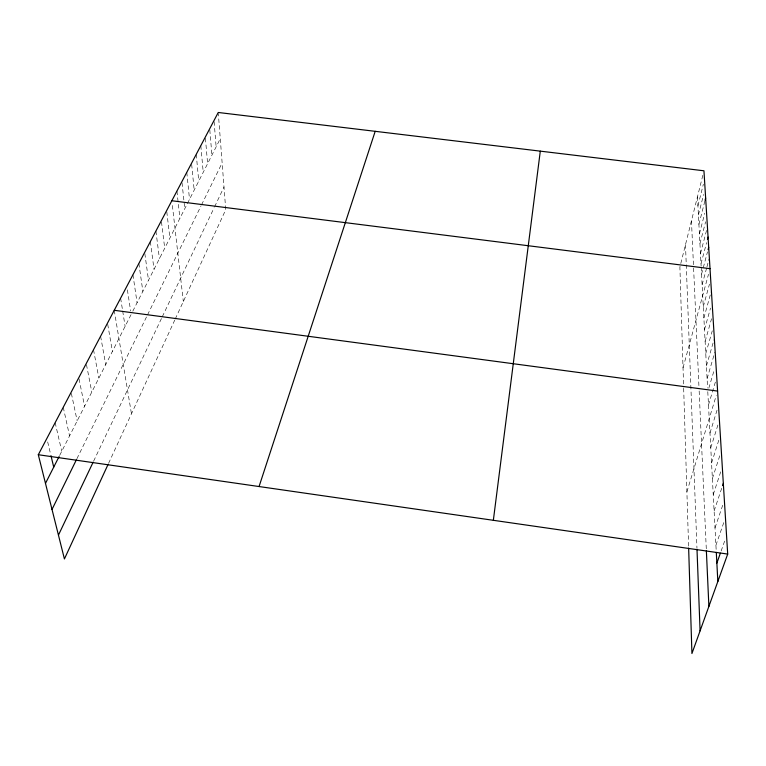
<?xml version="1.0" encoding="UTF-8"?>
<svg xmlns="http://www.w3.org/2000/svg" width="766" height="766" viewBox="0 0 766 766"><rect width="100%" height="100%" fill="white"/><g stroke="black" fill="none" stroke-linecap="round" stroke-linejoin="round"><path stroke-width="0.57" stroke-dasharray="3.83 2.87" d="M702.824 175.309L679.892 267.075L683.626 387.098M697.931 205.786L703.36 184.223M698.42 214.959L703.619 194.459M698.918 224.323L705.055 200.319M699.425 233.879L704.749 213.226M699.933 243.636L705.63 221.747M700.469 253.584L707.133 228.163M701.005 263.753L706.587 242.64M701.551 274.142L707.506 251.842M702.116 284.751L706.635 267.976M706.941 266.855L709.048 259.023M683.033 367.843L708.493 274.276M703.274 306.668L709.46 284.167M703.877 317.995L711.087 292.047M704.49 329.581L710.522 308.085M705.122 341.425L711.557 318.742M705.764 353.547L712.284 330.807M706.415 365.957L714.017 339.74M707.095 378.653L714.802 352.389M708.799 388.218L714.238 369.921M708.483 404.965L715.377 382.052M686.891 491.839L716.258 395.486M709.977 433.029L717.129 409.867M710.752 447.813L718.02 424.632M711.557 462.98L718.939 439.799M712.39 478.559L719.887 455.368M713.232 494.558L720.854 471.368M714.103 510.989L721.85 487.818M715.004 527.879L722.874 504.727M715.923 545.248L723.927 522.125M721.132 551.013L725.009 540.03M108.561 463.373L174.763 320.064M175.242 319.02L225.74 209.702L218.348 113.674M93.624 461.151L161.779 317.842M162.287 316.77L214.145 207.72M214.604 206.763L223.998 187.019M76.906 458.738L146.517 316.933M147.522 314.893L201.065 205.805M201.554 204.819L222.14 162.89M59.614 455.502L131.178 314.386M132.786 311.207L220.273 138.694M47.674 441.905L50.7 454.506M55.162 422.66L61.749 451.279M63.252 407.273L69.562 435.873M71.362 393.446L77.174 420.869M79.022 378.873L84.586 406.258M86.472 364.683L91.805 392.01M93.519 349.717L98.852 378.136M100.605 336.245L105.708 364.597M107.709 324.286L112.411 351.393M114.239 310.297L131.465 413.784M120.616 298.166L122.503 309.895M122.684 311.063L125.126 326.306M127.386 289.835L130.632 310.881M132.93 274.755L137.085 302.733M138.876 263.456L142.859 291.348M144.841 253.565L148.508 280.212M150.356 241.606L154.033 269.316M155.91 231.054L159.433 258.669M161.482 221.872L164.719 248.241M166.787 211.77L169.889 238.044M172.388 205.499L183.323 301.526M176.927 191.069L179.914 218.281M182.03 182.787L184.769 208.706M186.789 172.331L189.528 199.332M191.672 164.422L194.181 190.14M196.24 154.359L198.748 181.14M200.816 145.645L203.229 172.312M205.412 138.263L207.615 163.656M209.807 129.885L211.914 155.172M214.116 121.67L216.136 146.852M697.453 196.795L701.129 266.061M701.187 267.219L707.592 388.103M707.784 391.656L716.172 550.007M691.468 220.771L693.546 266.922M693.594 268.014L699.052 388.735M699.157 391.005L706.319 549.615M685.493 244.651L696.955 548.035M683.665 388.247L688.605 546.895"/><path stroke-width="1.15" d="M493.352 520.305L540.298 151.141M705.055 200.319L705.639 198.03M707.478 239.308L708.062 237.087M708.1 249.611L708.703 247.38M259.061 486.544L375.196 131.321M722.587 485.606L723.324 483.394M716.871 563.106L720.356 553.215M108.063 464.445L64.421 558.941L38.3 454.726L218.253 112.478L703.954 170.789L727.7 554.077L691.928 653.522L688.644 548.092M58.446 535.118L93.126 462.204M52.011 509.447L76.38 459.811M45.481 483.375L59.078 456.555M171.843 200.749L710.015 268.665M114.239 310.297L717.598 391.081M38.3 454.726L727.7 554.077M50.977 455.655L53.725 467.107M716.296 552.391L717.838 581.48M706.367 550.735L708.885 606.385M696.993 549.203L700.086 630.858"/></g></svg>
